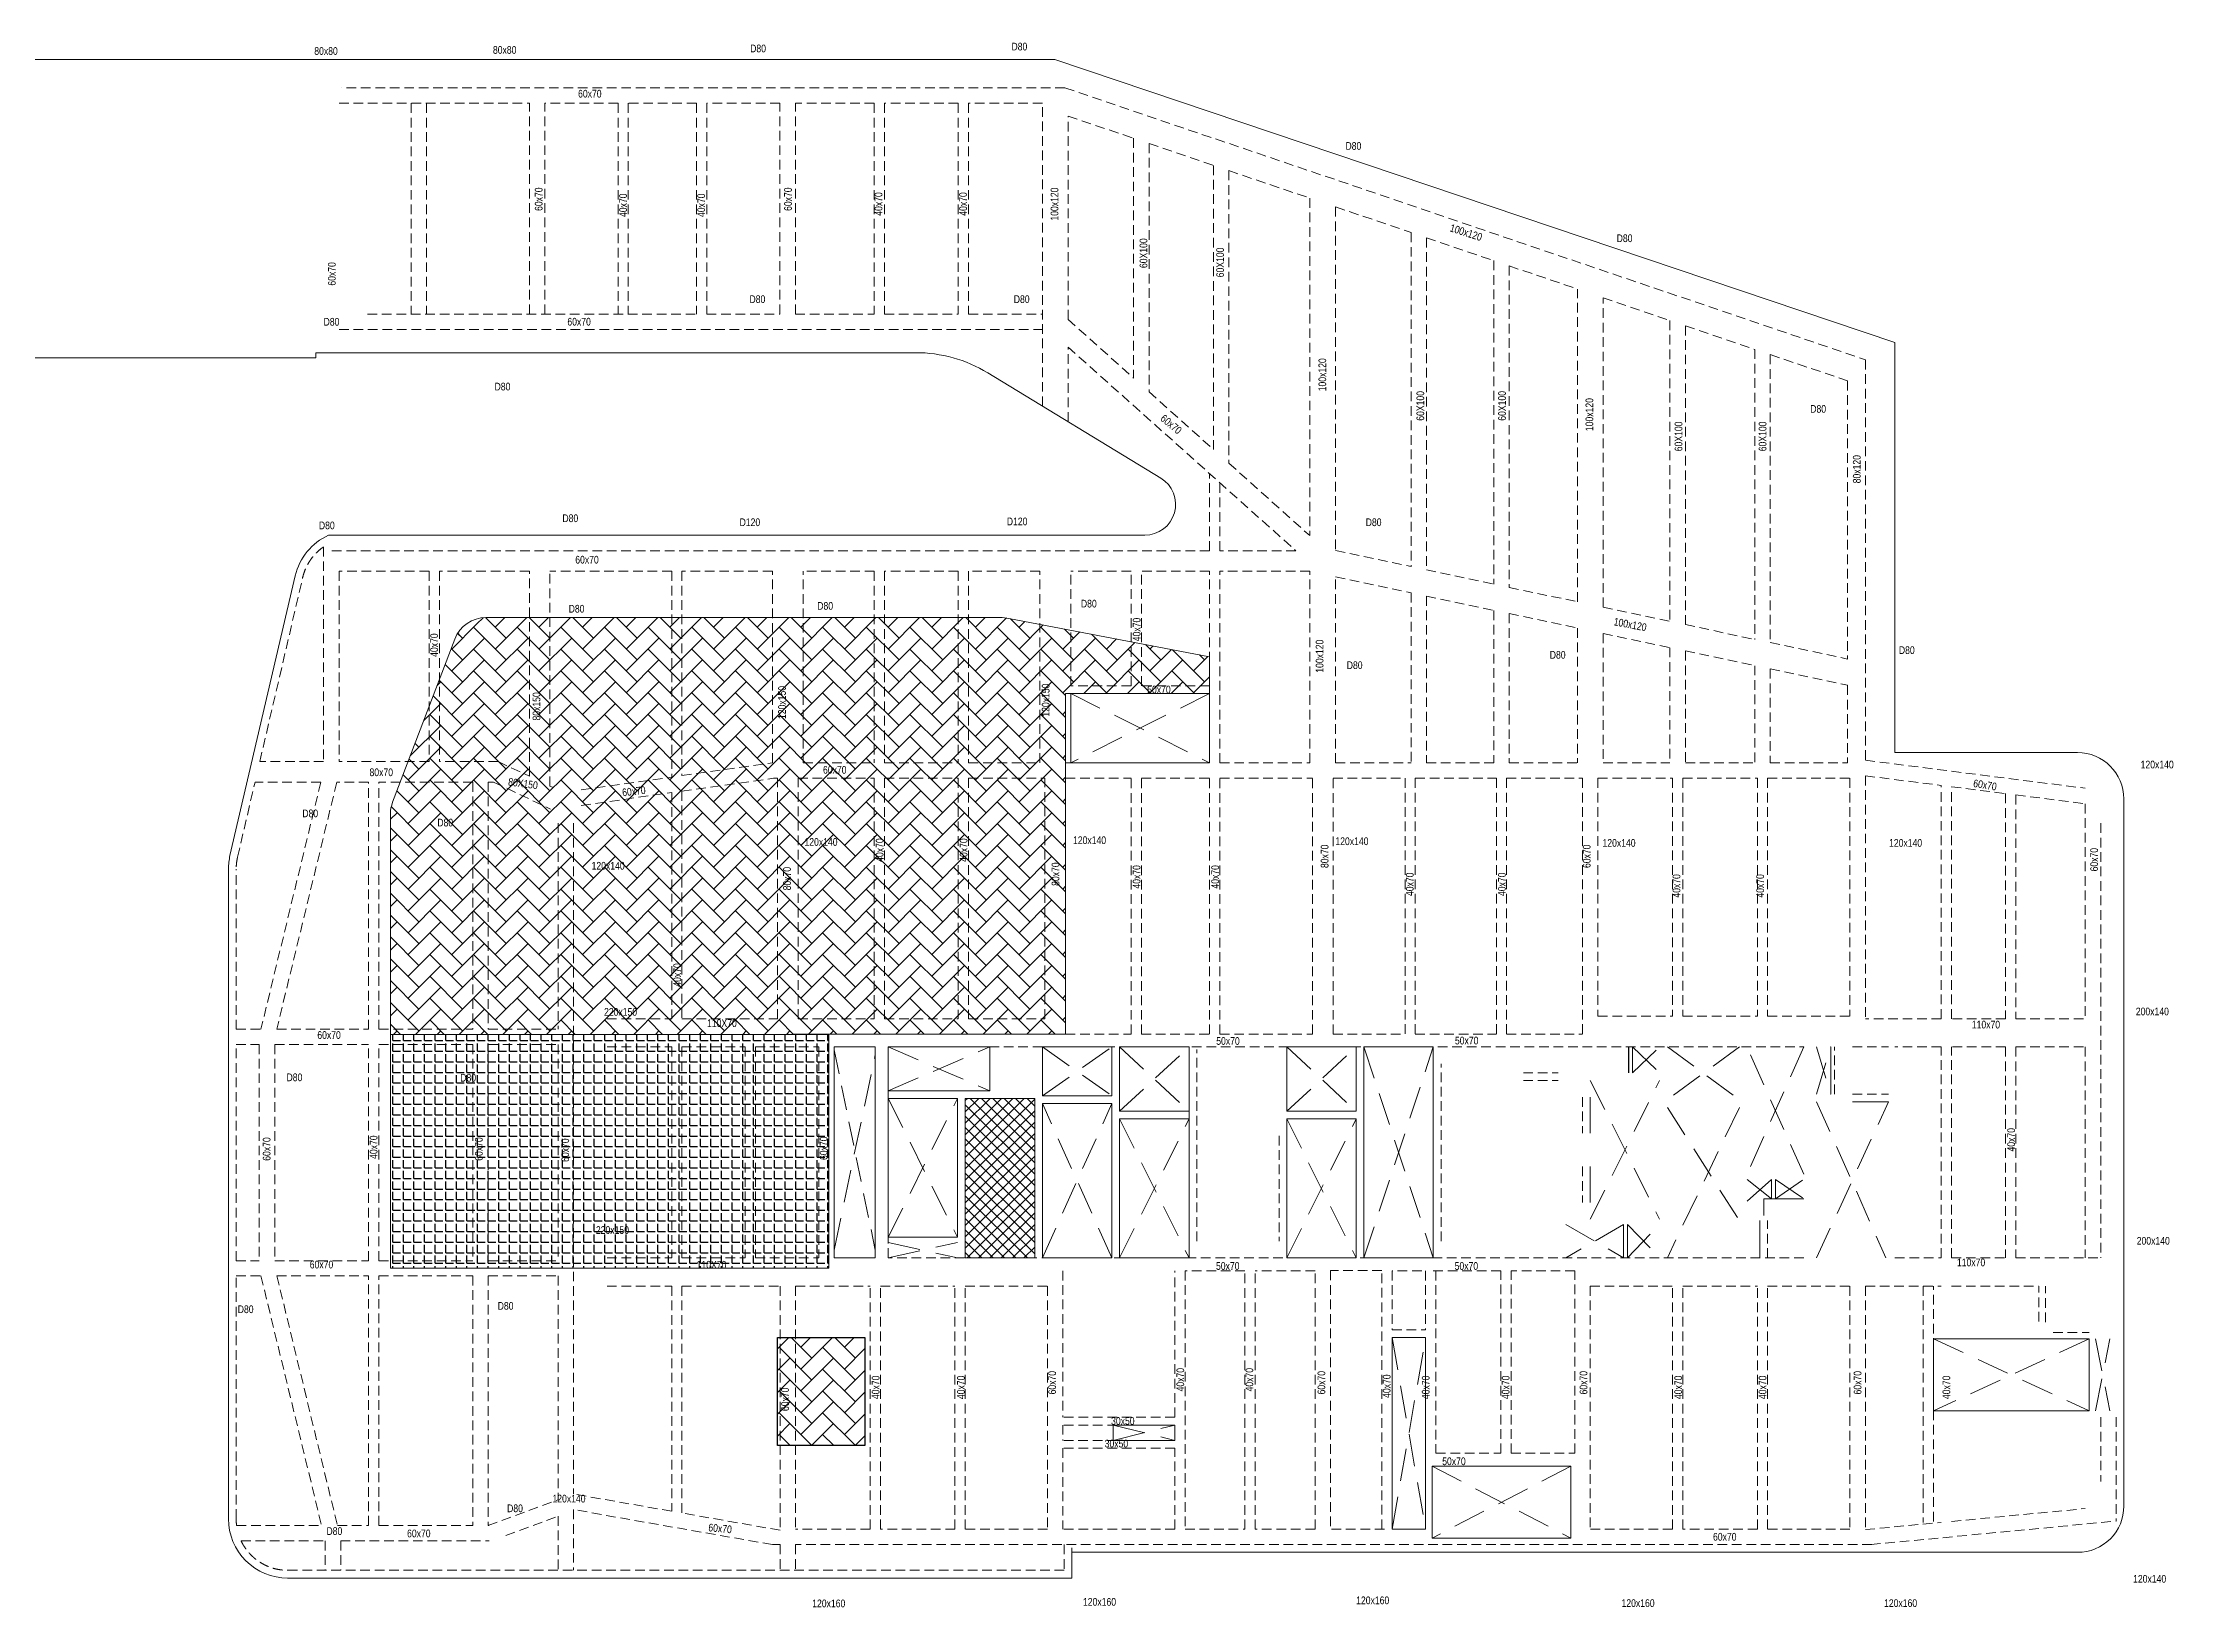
# Model space of a CAD drawing. Header units: millimetres. Extents: x 28522 to 194226, y 6008 to 79825.
# Drawn here: x 111374 to 194226, y 6008 to 66857 of the extents above; entities that cross this region are included whole.
import ezdxf
from ezdxf.enums import TextEntityAlignment as Align

# ---------------------------------------------------------------- set-up
doc = ezdxf.new("R2010")
doc.units = ezdxf.units.MM
doc.header["$MEASUREMENT"] = 0
doc.linetypes.add('DASHED2', pattern=[9.525, 6.35, -3.175])
doc.linetypes.add('HIDDEN2', pattern=[0.1875, 0.125, -0.0625])
doc.layers.add('2020-08-31', color=6, linetype='Continuous', plot=False)
doc.layers.add('tEN DAM', color=31, linetype='Continuous', plot=False)
for name, color, linetype, lineweight in [('NDC_S_BEAM', 3, 'HIDDEN2', 20), ('NDC_S_HATCH COLUMN AND WALL', 251, 'Continuous', 13), ('NDC_S_OPENING', 9, 'DASHED2', 13), ('NDC_S_SLAB', 2, 'Continuous', 20)]:
    doc.layers.add(name, color=color, linetype=linetype, lineweight=lineweight)
doc.styles.add('$0$ARIAL', font='arial.ttf', dxfattribs={"width": 0.8})

msp = doc.modelspace()

# ---------------------------------------------------------------- hatches: boundary and pattern name
at = {"layer": '2020-08-31'}
h = msp.add_hatch(dxfattribs=at)
h.set_pattern_fill('AR-HBONE', color=251, scale=150)
edge = h.paths.add_edge_path()
edge.add_line((144251, 28300), (140574, 28300))
edge.add_line((140574, 28300), (140574, 28291))
edge.add_line((140574, 28291), (124900, 28291))
edge.add_line((124900, 28291), (124900, 36859))
edge.add_arc((126104, 36877), 1205, 158.30338, 180.83713, ccw=False)
edge.add_line((124985, 37322), (127401, 43663))
edge.add_arc((128616, 43200), 1300, 90, 159.14052, ccw=False)
edge.add_line((128616, 44500), (148606, 44500))
edge.add_arc((148606, 42700), 1800, 79.14984, 90, ccw=False)
edge.add_line((148944, 44468), (156750, 42972))
edge.add_line((156750, 42972), (156750, 41550))
edge.add_line((156750, 41550), (151150, 41550))
edge.add_line((151150, 41550), (151150, 38950))
edge.add_line((151150, 38950), (151150, 38950))
edge.add_line((151150, 38950), (151150, 28300))
edge.add_line((151150, 28300), (144251, 28300))
edge.add_line((144251, 28300), (144251, 28300))
h = msp.add_hatch(dxfattribs=at)
h.set_pattern_fill('ANGLE', color=251, scale=1500)
h.set_pattern_definition([(0, (0, 0), (0, 412.5), [300, -112.5]), (90, (0, 0), (-412.5, 3e-14), [300, -112.5])])
h.paths.add_polyline_path([(141950, 28291), (124900, 28291), (124900, 19200), (141950, 19200), (141950, 21190)])
h = msp.add_hatch(dxfattribs=at)
h.set_pattern_fill('AR-HBONE', color=251, scale=150)
h.paths.add_polyline_path([(139950, 16500), (143350, 16500), (143350, 12300), (139950, 12300)])
at = {"layer": 'NDC_S_HATCH COLUMN AND WALL', "ltscale": 500}
h = msp.add_hatch(dxfattribs=at)
h.set_pattern_fill('ANSI37', color=256, scale=2500)
h.paths.add_polyline_path([(147250, 25800), (149950, 25800), (149950, 22200), (149950, 20950), (149950, 20950), (149950, 19600), (147250, 19600)])

# ---------------------------------------------------------------- linework, layer by layer
at = {"layer": '2020-08-31'}
msp.add_line((173050, 26800), (173050, 27800), dxfattribs=at)
at = {"layer": '2020-08-31', "color": 251}
msp.add_lwpolyline([(139950, 16500), (143350, 16500), (143350, 12300), (139950, 12300)], close=True, dxfattribs=at)
at = {"layer": 'NDC_S_BEAM', "ltscale": 3000}
for p, q in [((151127, 65100), (123000, 65100)), ((151127, 65100), (182250, 54524)), ((122900, 64500), (130300, 64500)), ((125700, 64500), (125700, 56300)), ((126300, 64500), (126300, 56300)), ((130300, 56300), (130300, 64500)), ((130900, 56300), (130900, 64500)), ((133748, 64500), (130900, 64500)), ((133748, 64500), (133748, 56300)), ((134148, 64500), (134148, 56300)), ((136795, 64500), (134148, 64500)), ((136795, 64500), (136795, 56300)), ((137195, 64500), (137195, 56300)), ((140043, 64500), (137195, 64500)), ((140043, 56300), (140043, 64500)), ((140643, 56300), (140643, 64500)), ((143710, 64500), (140643, 64500)), ((143710, 64500), (143710, 56300)), ((144110, 64500), (144110, 56300)), ((146977, 64500), (144110, 64500)), ((146977, 64500), (146977, 56300)), ((150250, 64500), (147377, 64500)), ((147377, 64500), (147377, 56300)), ((150250, 52721), (150250, 64500)), ((151250, 64002), (153795, 63137)), ((151250, 56089), (151250, 64002)), ((153795, 63137), (153795, 53813)), ((154395, 62933), (154395, 53277)), ((154395, 62933), (156898, 62083)), ((156898, 62083), (156898, 51039)), ((157498, 61879), (157498, 50503)), ((157498, 61879), (160650, 60808)), ((160650, 60808), (160650, 47684)), ((161650, 60468), (161650, 47105)), ((161650, 60468), (164583, 59471)), ((164583, 59471), (164583, 46483)), ((165183, 59267), (165183, 46356)), ((165183, 59267), (167800, 58378)), ((167800, 58378), (167800, 45802)), ((168400, 58174), (168400, 45674)), ((168400, 58174), (171050, 57274)), ((171050, 45113), (171050, 57274)), ((172050, 44901), (172050, 56934)), ((172050, 56934), (174650, 56051)), ((122900, 55700), (150250, 55700)), ((124004, 56300), (136795, 56300)), ((137195, 56300), (140043, 56300)), ((140643, 56300), (143710, 56300)), ((144110, 56300), (146977, 56300)), ((147377, 56300), (150250, 56300)), ((151250, 56089), (153795, 53813)), ((174650, 56051), (174650, 44350)), ((175250, 55847), (175250, 44223)), ((175250, 55847), (177950, 54929)), ((151250, 55016), (160103, 47100)), ((151250, 52114), (151250, 55016)), ((177950, 54929), (177950, 43650)), ((178550, 54725), (178550, 43523)), ((178550, 54725), (181550, 53706)), ((182250, 54524), (182250, 38950)), ((154395, 53277), (156898, 51039)), ((181550, 53706), (181550, 42887)), ((156750, 47100), (156750, 50098)), ((157150, 47100), (157150, 49740)), ((157498, 50503), (160650, 47684)), ((156750, 47100), (122600, 47100)), ((160103, 47100), (157150, 47100)), ((161650, 47105), (164583, 46483)), ((122900, 46300), (122900, 38900)), ((126400, 46300), (122900, 46300)), ((126400, 46300), (126400, 38900)), ((126800, 46300), (126800, 38900)), ((130300, 46300), (126800, 46300)), ((130300, 38326), (130300, 46300)), ((131100, 37946), (131100, 46300)), ((135835, 46300), (131100, 46300)), ((135835, 46300, 0), (135835, 38297, 0)), ((136235, 46300, 0), (136235, 38353, 0)), ((139750, 46300), (136235, 46300)), ((139750, 38850), (139750, 46300)), ((143714, 46300), (140950, 46300)), ((140950, 38850), (140950, 46300)), ((143714, 46300), (143714, 38850)), ((144114, 46300), (144114, 38850)), ((146979, 46300), (144114, 46300)), ((146979, 46300), (146979, 38850)), ((147379, 46300), (147379, 38850)), ((150150, 46300), (147379, 46300)), ((150150, 38850), (150150, 46300)), ((153697, 46300), (151350, 46300)), ((151350, 41850), (151350, 46300)), ((153697, 41850), (153697, 46300)), ((154097, 41850), (154097, 46300)), ((156750, 46300), (154097, 46300)), ((156750, 38850), (156750, 46300)), ((156750, 38850), (156750, 46300)), ((157150, 38850), (157150, 46300)), ((157150, 38850), (157150, 46300)), ((160650, 46300), (157150, 46300)), ((160650, 38850), (160650, 46300)), ((161650, 46083), (164583, 45461)), ((161650, 38850), (161650, 46083)), ((165183, 46356), (167800, 45802)), ((168400, 45674), (171050, 45113)), ((164583, 45461), (164583, 38850)), ((165183, 45334), (167800, 44779)), ((165183, 45334), (165183, 38850)), ((167800, 44779), (167800, 38850)), ((172050, 44901), (174650, 44350)), ((168400, 44652), (171050, 44091)), ((168400, 44652), (168400, 38850)), ((171050, 44091), (171050, 38850)), ((175250, 44223), (177950, 43650)), ((172050, 43879), (172050, 38850)), ((172050, 43879), (174650, 43328)), ((174650, 43328), (174650, 38850)), ((175250, 43200), (177950, 42628)), ((175250, 43200), (175250, 38850)), ((178550, 43523), (181550, 42887)), ((177950, 42628), (177950, 38850)), ((178550, 42501), (181550, 41865)), ((178550, 42501), (178550, 38850)), ((153697, 41850), (151350, 41850)), ((156750, 41850), (154097, 41850)), ((181550, 41865), (181550, 38850)), ((156750, 38850), (156750, 41350)), ((182250, 38950), (190800, 37862)), ((122300, 38900), (119819, 38900)), ((126400, 38900), (122900, 38900)), ((129091, 38900), (126800, 38900)), ((129091, 38900), (130300, 38326)), ((132320, 37800), (135835, 38297)), ((136235, 38353), (139750, 38850)), ((136235, 37747), (139792, 38250)), ((139792, 38250), (139950, 38250)), ((139950, 28900), (139950, 38250)), ((140750, 28900), (140750, 38250)), ((140750, 38250), (143714, 38250)), ((140950, 38850), (143714, 38850)), ((143714, 38250), (143714, 28900)), ((144114, 38850), (146979, 38850)), ((144114, 38250), (144114, 28900)), ((144114, 38250), (146979, 38250)), ((146979, 38250), (146979, 28900)), ((147379, 38850), (150150, 38850)), ((147379, 38250), (147379, 28900)), ((147379, 38250), (150350, 38250)), ((150350, 28900), (150350, 38250)), ((151150, 38850), (156750, 38850)), ((151150, 38250), (153697, 38250)), ((151150, 28300), (151150, 38250)), ((151150, 38250), (153697, 38250)), ((153697, 28300), (153697, 38250)), ((154097, 28300), (154097, 38250)), ((154097, 38250), (156750, 38250)), ((154097, 38250), (156050, 38250)), ((156550, 38250), (156750, 38250)), ((156750, 28300), (156750, 38250)), ((157150, 38850), (160650, 38850)), ((157150, 28300), (157150, 38250)), ((157150, 38250), (160750, 38250)), ((157150, 38250), (160750, 38250)), ((160750, 28300), (160750, 38250)), ((161550, 38250), (164350, 38250)), ((161550, 28300), (161550, 38250)), ((161650, 38850), (164583, 38850)), ((164350, 38250), (164350, 28300)), ((164750, 38250), (167900, 38250)), ((164750, 38250), (164750, 28300)), ((165183, 38850), (167800, 38850)), ((167900, 38250), (167900, 28300)), ((168300, 38250), (171250, 38250)), ((168300, 38250), (168300, 28300)), ((168400, 38850), (171050, 38850)), ((171250, 38250), (171250, 28300)), ((171850, 38250), (174750, 38250)), ((171850, 38250), (171850, 29000)), ((172050, 38850), (174650, 38850)), ((174750, 38250), (174750, 29000)), ((175150, 38250), (178050, 38250)), ((175150, 38250), (175150, 29000)), ((175250, 38850), (177950, 38850)), ((178050, 38250), (178050, 29000)), ((178450, 38250), (181650, 38250)), ((178450, 38250), (178450, 29000)), ((178550, 38850), (181550, 38850)), ((181650, 38250), (181650, 29000)), ((182250, 38345), (182250, 28900)), ((182250, 38345), (185200, 37970)), ((122194, 38100), (119633, 38100)), ((122194, 38100), (119861, 28487)), ((122812, 38100), (120478, 28487)), ((124050, 38100), (122812, 38100)), ((124050, 28487), (124050, 38100)), ((124450, 28487), (124450, 38100)), ((128100, 38100), (124450, 38100)), ((128100, 38100), (128100, 28487)), ((128910, 38100), (128700, 38100)), ((128700, 38100), (128700, 28487)), ((128910, 38100), (131120, 37051)), ((131100, 37946), (131197, 37900)), ((132320, 37194), (135835, 37691)), ((135835, 37691, 0), (135835, 28900, 0)), ((136235, 37747, 0), (136235, 28900, 0)), ((185200, 28900), (185200, 37970)), ((185600, 37919), (187700, 37652)), ((185600, 28900), (185600, 37919)), ((187700, 37652), (187700, 28900)), ((188100, 37601), (188100, 28900)), ((188100, 37601), (190800, 37257)), ((131420, 36500, 0), (131420, 28487, 0)), ((132020, 36500, 0), (132020, 10419, 0)), ((190800, 37257), (190800, 28900)), ((191400, 36500), (191400, 19600)), ((171850, 29000), (174750, 29000)), ((175150, 29000), (178050, 29000)), ((178450, 29000), (181650, 29000)), ((118900, 28487), (119861, 28487)), ((120478, 28487), (124050, 28487)), ((124450, 28487), (128100, 28487)), ((128700, 28487), (131420, 28487)), ((133320, 28900), (135835, 28900)), ((136235, 28900), (139950, 28900)), ((140750, 28900), (143714, 28900)), ((144114, 28900), (146979, 28900)), ((147379, 28900), (150350, 28900)), ((151150, 28300), (153697, 28300)), ((154097, 28300), (156750, 28300)), ((157150, 28300), (160750, 28300)), ((161550, 28300), (164350, 28300)), ((164750, 28300), (167900, 28300)), ((168300, 28300), (171250, 28300)), ((185200, 28900), (182250, 28900)), ((187700, 28900), (185600, 28900)), ((188100, 28900), (190800, 28900)), ((118900, 27900), (119800, 27900)), ((119800, 27900), (119800, 19487)), ((120400, 27900), (120400, 19487)), ((120400, 27900), (124050, 27900)), ((124050, 19487), (124050, 27900)), ((124450, 27900), (128100, 27900)), ((124450, 19487), (124450, 27900)), ((128100, 27900), (128100, 19487)), ((128700, 27900), (128700, 19487)), ((128700, 27900), (131420, 27900)), ((131420, 27900, 0), (131420, 19487, 0)), ((133320, 27800), (135835, 27800)), ((135835, 27800, 0), (135835, 19600, 0)), ((136235, 27800, 0), (136235, 19600, 0)), ((136235, 27800), (138693, 27800)), ((138693, 27800), (138693, 19600)), ((139093, 27800), (139093, 19600)), ((139093, 27800), (141550, 27800)), ((141550, 27800), (141550, 19600)), ((142150, 27800), (142150, 19600)), ((144250, 27800), (179850, 27800)), ((144250, 19600), (144250, 27800)), ((144250, 19600), (144250, 27800)), ((156250, 20250), (156250, 27700)), ((181050, 25970), (181050, 27800)), ((181750, 27800), (183150, 27800)), ((185200, 27800), (183400, 27800)), ((185200, 19600), (185200, 27800)), ((187700, 27800), (185600, 27800)), ((185600, 19600), (185600, 27800)), ((187700, 27800), (187700, 19600)), ((188100, 27800), (188100, 19600)), ((188100, 27800), (190800, 27800)), ((190800, 27800), (190800, 19600)), ((165750, 20250), (165750, 27150)), ((168950, 26800), (170300, 26800)), ((168950, 26500), (170300, 26500)), ((171250, 25850), (171250, 24450)), ((181750, 25970), (183150, 25970)), ((146950, 21050), (146950, 25150)), ((147250, 21050), (147250, 25150)), ((159450, 24350), (159450, 20250)), ((171250, 23150), (171250, 21750)), ((149950, 20950), (149950, 19600)), ((178450, 19600), (178450, 21050)), ((118900, 19487), (119800, 19487)), ((120400, 19487), (124050, 19487)), ((124450, 19487), (128100, 19487)), ((128700, 19487), (131420, 19487)), ((133320, 19600), (135835, 19600)), ((136235, 19600), (138693, 19600)), ((139093, 19600), (141550, 19600)), ((179850, 19600), (144250, 19600)), ((151050, 19100), (151050, 13400)), ((155400, 13400), (155400, 19100)), ((158125, 9050), (158125, 19100)), ((158525, 9050), (158525, 19100)), ((163850, 19100), (163850, 16800)), ((165150, 19100), (165150, 16800)), ((165550, 19100), (165550, 12000)), ((168075, 12000), (168075, 19100)), ((168475, 12000), (168475, 19100)), ((183400, 19600), (185200, 19600)), ((183400, 19600), (185200, 19600)), ((185600, 19600), (187700, 19600)), ((188100, 19600), (191400, 19600)), ((118900, 18900), (119864, 18900)), ((119864, 18900), (122222, 9187)), ((120482, 18900), (122839, 9187)), ((120482, 18900), (124050, 18900)), ((124050, 9187), (124050, 18900)), ((124450, 9187), (124450, 18900)), ((124450, 18900), (128100, 18900)), ((128100, 18900), (128100, 9187)), ((128700, 18900), (128700, 9189)), ((128700, 18900), (131420, 18900)), ((131420, 18900, 0), (131420, 10196, 0)), ((133320, 18500), (135835, 18500)), ((135835, 18500, 0), (135835, 9748, 0)), ((136235, 18500, 0), (136235, 9677, 0)), ((136235, 18500), (140050, 18500)), ((140050, 18500), (140050, 9006)), ((140650, 18500), (140650, 9050)), ((140650, 18500), (143550, 18500)), ((143550, 9050), (143550, 18500)), ((143950, 9050), (143950, 18500)), ((143950, 18500), (146850, 18500)), ((146850, 9050), (146850, 18500)), ((147250, 9050), (147250, 18500)), ((147250, 18500), (150450, 18500)), ((150450, 18500), (150450, 9050)), ((171550, 18500), (174750, 18500)), ((171550, 18500), (171550, 9050)), ((174750, 9050), (174750, 18500)), ((175150, 9050), (175150, 18500)), ((175150, 18500), (178050, 18500)), ((178050, 9050), (178050, 18500)), ((178450, 9050), (178450, 18500)), ((178450, 18500), (181650, 18500)), ((181650, 18500), (181650, 9050)), ((182250, 18500), (185200, 18500)), ((182250, 18500), (182250, 9030)), ((184500, 18500), (184500, 9313)), ((184900, 9351), (184900, 18500)), ((185600, 18500), (188993, 18500)), ((188993, 17122), (188993, 18500)), ((189250, 17100), (189250, 18500)), ((163850, 16800), (165150, 16800)), ((189550, 16700), (190950, 16700)), ((163850, 16500), (165000, 16500)), ((163850, 16500), (163850, 9050)), ((165150, 16500), (165150, 9050)), ((155400, 13400), (151045, 13400)), ((191400, 13400), (191400, 10900)), ((192000, 13400), (192000, 9365)), ((155395, 12500), (151045, 12500)), ((155400, 13100), (151050, 13100)), ((151050, 13100), (151050, 12500)), ((155400, 12500), (155400, 13100)), ((155400, 12200), (151050, 12200)), ((151050, 12200), (151050, 9050)), ((155400, 9050), (155400, 12200)), ((165550, 12000), (168075, 12000)), ((165400, 9050), (165400, 11500)), ((128700, 9189), (131420, 10196)), ((135835, 9748), (132020, 10419)), ((118917, 9187), (122222, 9187)), ((122839, 9187), (124050, 9187)), ((124450, 9187), (128100, 9187)), ((129388, 8804), (131420, 9557)), ((131420, 9557, 0), (131420, 7450, 0)), ((139750, 8450), (132020, 9810)), ((132020, 9810, 0), (132020, 7450, 0)), ((140050, 9006), (136235, 9677)), ((182250, 9030), (185200, 9313)), ((182463, 8450), (192000, 9365)), ((185600, 9351), (190800, 9850)), ((119090, 8600), (122364, 8600)), ((122364, 8600), (122364, 7450)), ((122964, 8600), (122964, 7450)), ((122964, 8600), (128735, 8600)), ((140050, 8450), (139750, 8450)), ((140050, 8450), (140050, 7450)), ((143550, 9050), (140650, 9050)), ((182500, 8450), (140650, 8450)), ((140650, 8450), (140650, 7450)), ((146850, 9050), (143950, 9050)), ((150450, 9050), (147250, 9050)), ((155400, 9050), (151050, 9050)), ((151400, 7950), (151400, 8450)), ((160850, 9050), (158525, 9050)), ((163550, 9050), (161450, 9050)), ((165000, 9050), (163850, 9050)), ((174750, 9050), (171550, 9050)), ((178050, 9050), (175150, 9050)), ((181650, 9050), (178450, 9050))]:
    msp.add_line(p, q, dxfattribs=at)
at = {"layer": 'NDC_S_BEAM'}
msp.add_line((128695, 9187), (128739, 9203), dxfattribs=at)
at = {"layer": 'NDC_S_BEAM', "ltscale": 3000}
for points in [[(119819, 38900), (121485, 46053, -0.187148), (122300, 47248), (122300, 38900)], [(118900, 28487), (118900, 34720, -0.052284), (118952, 35177), (119633, 38100)], [(118917, 9187, -0.032972), (118900, 9450), (118900, 18900)], [(151100, 8450), (151100, 7450), (120900, 7450, -0.29076), (119090, 8600, -0.29076)]]:
    msp.add_lwpolyline(points, format="xyb", dxfattribs=at)
for points in [[(118900, 19487), (118900, 27900)], [(158125, 19100), (155800, 19100), (155800, 9050), (158125, 9050)], [(160850, 9050), (160850, 19100), (158525, 19100)], [(163450, 9053), (163450, 19103), (161450, 19103), (161450, 9050)], [(165000, 19100), (163850, 19100)], [(168075, 19100), (165400, 19100)], [(168475, 12000), (170950, 12000), (170950, 19100), (168475, 19100)]]:
    msp.add_lwpolyline(points, dxfattribs=at)
at = {"layer": 'NDC_S_HATCH COLUMN AND WALL', "ltscale": 500}
msp.add_lwpolyline([(147250, 25800), (149950, 25800), (149950, 22200), (149950, 22200), (149950, 20950), (149950, 20950), (149950, 19600), (147250, 19600)], close=True, dxfattribs=at)
at = {"layer": 'NDC_S_OPENING', "ltscale": 200}
for p, q in [((151350, 41550), (156750, 38850)), ((156750, 41550), (151350, 38850)), ((142150, 19900), (143750, 27500)), ((144250, 27800), (148200, 26100)), ((144250, 26100), (148200, 27800)), ((150250, 27800), (152950, 25900)), ((150250, 25900), (152950, 27800)), ((150250, 27800), (152950, 25900)), ((150250, 25900), (152950, 27800)), ((153250, 27800), (155950, 25300)), ((153250, 25300), (155950, 27800)), ((153250, 27800), (155950, 25300)), ((153250, 25300), (155950, 27800)), ((159750, 25300), (162450, 27800)), ((159750, 27800), (162450, 25300)), ((159750, 25300), (162450, 27800)), ((159750, 27800), (162450, 25300)), ((162750, 19600), (165450, 27800)), ((162750, 27800), (165450, 19600)), ((162750, 19600), (165450, 27800)), ((162750, 27800), (165450, 19600)), ((173200, 27800), (174250, 26800)), ((173200, 26800), (174250, 27800)), ((174550, 27800), (177350, 25750)), ((177350, 27800), (174550, 25750)), ((179850, 27800), (177650, 22850)), ((179850, 22850), (177650, 27800)), ((180350, 27800), (180900, 25970)), ((180350, 25970), (180900, 27800)), ((144250, 20400), (146950, 25800)), ((144250, 25800), (146950, 20400)), ((144250, 20400), (146950, 25800)), ((144250, 25800), (146950, 20400)), ((171550, 26500), (174250, 21100)), ((171550, 21100), (174250, 26500)), ((150250, 19600), (152950, 25600)), ((152950, 19600), (150250, 25600)), ((150250, 19600), (152950, 25600)), ((152950, 19600), (150250, 25600)), ((153250, 19600), (155950, 25000)), ((153250, 25000), (155950, 19600)), ((153250, 19600), (155950, 25000)), ((153250, 25000), (155950, 19600)), ((159750, 25000), (162450, 19600)), ((159750, 19600), (162450, 25000)), ((159750, 25000), (162450, 19600)), ((159750, 19600), (162450, 25000)), ((174550, 25450), (177350, 21050)), ((177350, 25450), (174550, 19600)), ((180350, 25670), (183050, 19600)), ((180350, 19600), (183150, 25670)), ((177650, 21800), (178600, 22650)), ((177650, 22650), (178600, 21900)), ((178750, 21900), (179850, 22650)), ((178750, 22650), (179850, 21900)), ((172850, 20900), (170600, 19600)), ((170600, 20900), (172850, 19600)), ((173000, 19600), (174250, 20900)), ((173000, 20900), (174250, 19600)), ((144250, 19600), (146950, 20200)), ((144250, 20200), (146950, 19600)), ((144250, 19600), (146950, 20200)), ((144250, 20200), (146950, 19600)), ((163850, 16500), (165150, 9050)), ((163850, 9050), (165150, 16500)), ((190950, 16450), (184900, 13650)), ((184900, 16450), (190950, 13650)), ((191200, 13650), (191750, 16450)), ((191200, 16450), (191750, 13650)), ((153000, 13100), (155400, 12500)), ((153000, 12500), (155400, 13100)), ((170800, 11500), (165400, 8700)), ((165400, 11500), (170800, 8700)), ((170800, 11500), (165400, 8700)), ((165400, 11500), (170800, 8700))]:
    msp.add_line(p, q, dxfattribs=at)
at = {"layer": 'NDC_S_OPENING', "ltscale": 150}
msp.add_line((142150, 27695), (143750, 19900), dxfattribs=at)
at = {"layer": 'NDC_S_SLAB'}
for p, q in [((155950, 20250), (155950, 27700)), ((155950, 20250), (155950, 27700)), ((173200, 26800), (173200, 27800)), ((180900, 27800), (180900, 25970)), ((165450, 27150), (165450, 20250)), ((165450, 27150), (165450, 20250)), ((171550, 24450), (171550, 25850)), ((181750, 25670), (183150, 25670)), ((159750, 24350), (159750, 20250)), ((159750, 24350), (159750, 20250)), ((171550, 21750), (171550, 23150)), ((178600, 21900), (178600, 22650)), ((178750, 21900), (178750, 22650)), ((178300, 21250), (178300, 21900)), ((178300, 21900), (179850, 21900)), ((172850, 19600), (172850, 20900)), ((173000, 19600), (173000, 20900)), ((178150, 19600), (178150, 21050)), ((151400, 7950), (151400, 7150))]:
    msp.add_line(p, q, dxfattribs=at)
for points in [[(88371, 66200), (150731, 66200), (183400, 55195), (183400, 39250), (190500, 39250, -0.414188), (192300, 37450), (192300, 9950, -0.416893), (190500, 8150), (151400, 8150)], [(52520, 37007), (59125, 36199, 0.028664), (82916, 37555, 0.229676), (87763, 40363), (95535, 52231, -0.240001), (99646, 54600), (122000, 54600), (122000, 54800)], [(151400, 7150), (120900, 7150, -0.414214), (118600, 9450), (118600, 34722, -0.052591), (118660, 35243), (121193, 46122, -0.234656), (122495, 47700), (154227, 47700, 0.75844), (154850, 49925), (148122, 54015, 0.137372), (145317, 54800), (122000, 54800)]]:
    msp.add_lwpolyline(points, format="xyb", dxfattribs=at)
at = {"layer": 'NDC_S_SLAB', "elevation": 0}
msp.add_lwpolyline([(144251, 28300), (140574, 28300), (140574, 28291), (124900, 28291), (124900, 36859, -0.09864), (124985, 37322), (127401, 43663, -0.311181), (128616, 44500), (148606, 44500, -0.047378), (148944, 44468), (156750, 42972), (156750, 41550), (151150, 41550), (151150, 38950), (151150, 38950), (151150, 28300), (144251, 28300)], format="xyb", close=True, dxfattribs=at)
at = {"layer": 'NDC_S_SLAB'}
for points in [[(156750, 41550), (151350, 41550), (151350, 38850), (156750, 38850)], [(141950, 28291), (124900, 28291), (124900, 19200), (141950, 19200), (141950, 21190), (141950, 21190)], [(142150, 19600), (143750, 19600), (143750, 27800), (142150, 27800)], [(148200, 27800), (144250, 27800), (144250, 26100), (148200, 26100)], [(150250, 25900), (152950, 25900), (152950, 27800), (150250, 27800)], [(153250, 25300), (155950, 25300), (155950, 27800), (153250, 27800)], [(159750, 25300), (162450, 25300), (162450, 27800), (159750, 27800)], [(162750, 19600), (165450, 19600), (165450, 27800), (162750, 27800)], [(144250, 25800), (146950, 25800), (146950, 20400), (144250, 20400)], [(144250, 25800), (146950, 25800), (146950, 20400), (144250, 20400)], [(150250, 25600), (152950, 25600), (152950, 19600), (150250, 19600)], [(150250, 25600), (152950, 25600), (152950, 19600), (150250, 19600)], [(153250, 25000), (155950, 25000), (155950, 19600), (153250, 19600)], [(159750, 19600), (162450, 19600), (162450, 25000), (159750, 25000)], [(163850, 16500), (165150, 16500), (165150, 9050), (163850, 9050)], [(190950, 13650), (184900, 13650), (184900, 16450), (190950, 16450)], [(155400, 13100), (153000, 13100), (153000, 12500), (155400, 12500)], [(165400, 11500), (170800, 11500), (170800, 8700), (165400, 8700)], [(165400, 11500), (170800, 11500), (170800, 8700), (165400, 8700)]]:
    msp.add_lwpolyline(points, close=True, dxfattribs=at)

# ---------------------------------------------------------------- texts
at = {"layer": 'tEN DAM', "color": 31, "style": '$0$ARIAL', "width": 0.8}
for s, p in [('80x80', (122394, 66531)), ('80x80', (129341, 66573)), ('D80', (139194, 66630)), ('D80', (149354, 66703)), ('60x70', (132652, 64871)), ('D80', (162342, 62839)), ('D80', (172886, 59250)), ('D80', (139167, 56880)), ('D80', (149444, 56881)), ('D80', (122607, 56001)), ('60x70', (132235, 56004)), ('D80', (129256, 53482)), ('D80', (180414, 52613)), ('D80', (122424, 48082)), ('D80', (131893, 48361)), ('D120', (138876, 48206)), ('D120', (149267, 48237)), ('D80', (163128, 48205)), ('60x70', (132542, 46749)), ('D80', (132136, 44842)), ('D80', (141803, 44953)), ('D80', (152054, 45041)), ('D80', (170285, 43050)), ('D80', (183860, 43232)), ('D80', (162391, 42648)), ('50x70', (154780, 41700)), ('80x70', (124542, 38482)), ('60x70', (142175, 38577)), ('120x140', (193596, 38783)), ('D80', (121780, 36884)), ('D80', (127030, 36526)), ('120x140', (141641, 35773)), ('120x140', (152083, 35840)), ('120x140', (162285, 35801)), ('120x140', (172671, 35735)), ('120x140', (183813, 35736)), ('120x140', (133363, 34847)), ('220x150', (133848, 29165)), ('200x140', (193408, 29181)), ('60x70', (122512, 28265)), ('110X70', (137787, 28726)), ('50x70', (157466, 28034)), ('50x70', (166746, 28050)), ('110x70', (186938, 28670)), ('D80', (121166, 26620)), ('D80', (127921, 26604)), ('220x150', (133531, 20681)), ('200x140', (193444, 20263)), ('60x70', (122218, 19339)), ('110X70', (137381, 19332)), ('50x70', (157456, 19284)), ('50x70', (166735, 19284)), ('110x70', (186360, 19422)), ('D80', (119269, 17601)), ('D80', (129376, 17733)), ('30x50', (153377, 13256)), ('30x50', (153127, 12377)), ('50x70', (166252, 11690)), ('D80', (129743, 9860)), ('120x140', (131842, 10237)), ('D80', (122719, 8975)), ('60x70', (126002, 8883)), ('60x70', (176782, 8753)), ('120x140', (193303, 7119)), ('120x160', (141942, 6162)), ('120x160', (152471, 6223)), ('120x160', (163092, 6281)), ('120x160', (173411, 6174)), ('120x160', (183619, 6173))]:
    msp.add_text(s, height=300, dxfattribs=at).set_placement(p, align=Align.MIDDLE_CENTER)
for s, rotation, p in [('60x70', 90, (130663, 60768)), ('40x70', 90, (133945, 60532)), ('40x70', 90, (136982, 60532)), ('60x70', 90, (140357, 60768)), ('40x70', 90, (143876, 60582)), ('40x70', 90, (147165, 60582)), ('100x120', 90, (150720, 60577)), ('100x120', 342.26588, (166724, 59474)), ('60X100', 90, (154179, 58668)), ('60X100', 90, (157160, 58309)), ('60x70', 90, (122621, 57863)), ('100x120', 90, (161134, 53940)), ('60X100', 90, (164944, 52731)), ('60X100', 90, (168121, 52731)), ('60x70', 320.30701, (155254, 52015)), ('100x120', 90, (171518, 52392)), ('60X100', 90, (174984, 51543)), ('60X100', 90, (178252, 51543)), ('80x120', 90, (181915, 50269)), ('40x70', 90, (153914, 44035)), ('100x120', 349.08396, (173104, 44230)), ('40x70', 90, (126599, 43427)), ('100x120', 90, (161027, 42997)), ('80x150', 90, (130577, 41045)), ('120x150', 90, (140124, 41196)), ('120x150', 90, (150375, 41288)), ('80X150', 352.53383, (130055, 38043)), ('60x70', 350.95191, (186902, 37990)), ('60x70', 6.2503, (134363, 37745)), ('40x70', 90, (143921, 35457)), ('40x70', 90, (147186, 35457)), ('80x70', 90, (161223, 35216)), ('60x70', 90, (171413, 35216)), ('80x70', 90, (150758, 34521)), ('40x70', 90, (153912, 34415)), ('40x70', 90, (156965, 34415)), ('60x70', 90, (191144, 35084)), ('80x70', 90, (140319, 34347)), ('40x70', 90, (164534, 34127)), ('40x70', 90, (168115, 34127)), ('40x70', 90, (174905, 34064)), ('40x70', 90, (178157, 34064)), ('40x70', 90, (136050, 30601)), ('60x70', 90, (120085, 23832)), ('40x70', 90, (124244, 23904)), ('60x70', 90, (128335, 23832)), ('60x70', 90, (131695, 23788, 0)), ('60x70', 90, (141743, 23862)), ('40x70', 90, (187917, 24192)), ('40x70', 90, (143764, 14564)), ('40x70', 90, (147080, 14564)), ('60x70', 90, (150628, 14745)), ('40x70', 90, (155611, 14862)), ('40x70', 90, (158297, 14862)), ('60x70', 90, (161098, 14745)), ('40x70', 90, (163636, 14610)), ('40x70', 90, (165153, 14564)), ('40x70', 90, (168261, 14564)), ('60x70', 90, (171289, 14745)), ('40x70', 90, (174971, 14564)), ('40x70', 90, (178250, 14564)), ('60x70', 90, (181946, 14745)), ('40x70', 90, (185399, 14564)), ('60x70', 90, (140243, 14098)), ('60x70', 354.80884, (137718, 9077))]:
    msp.add_text(s, height=300, rotation=rotation, dxfattribs=at).set_placement(p, align=Align.MIDDLE_CENTER)

doc.saveas('drawing.dxf')
